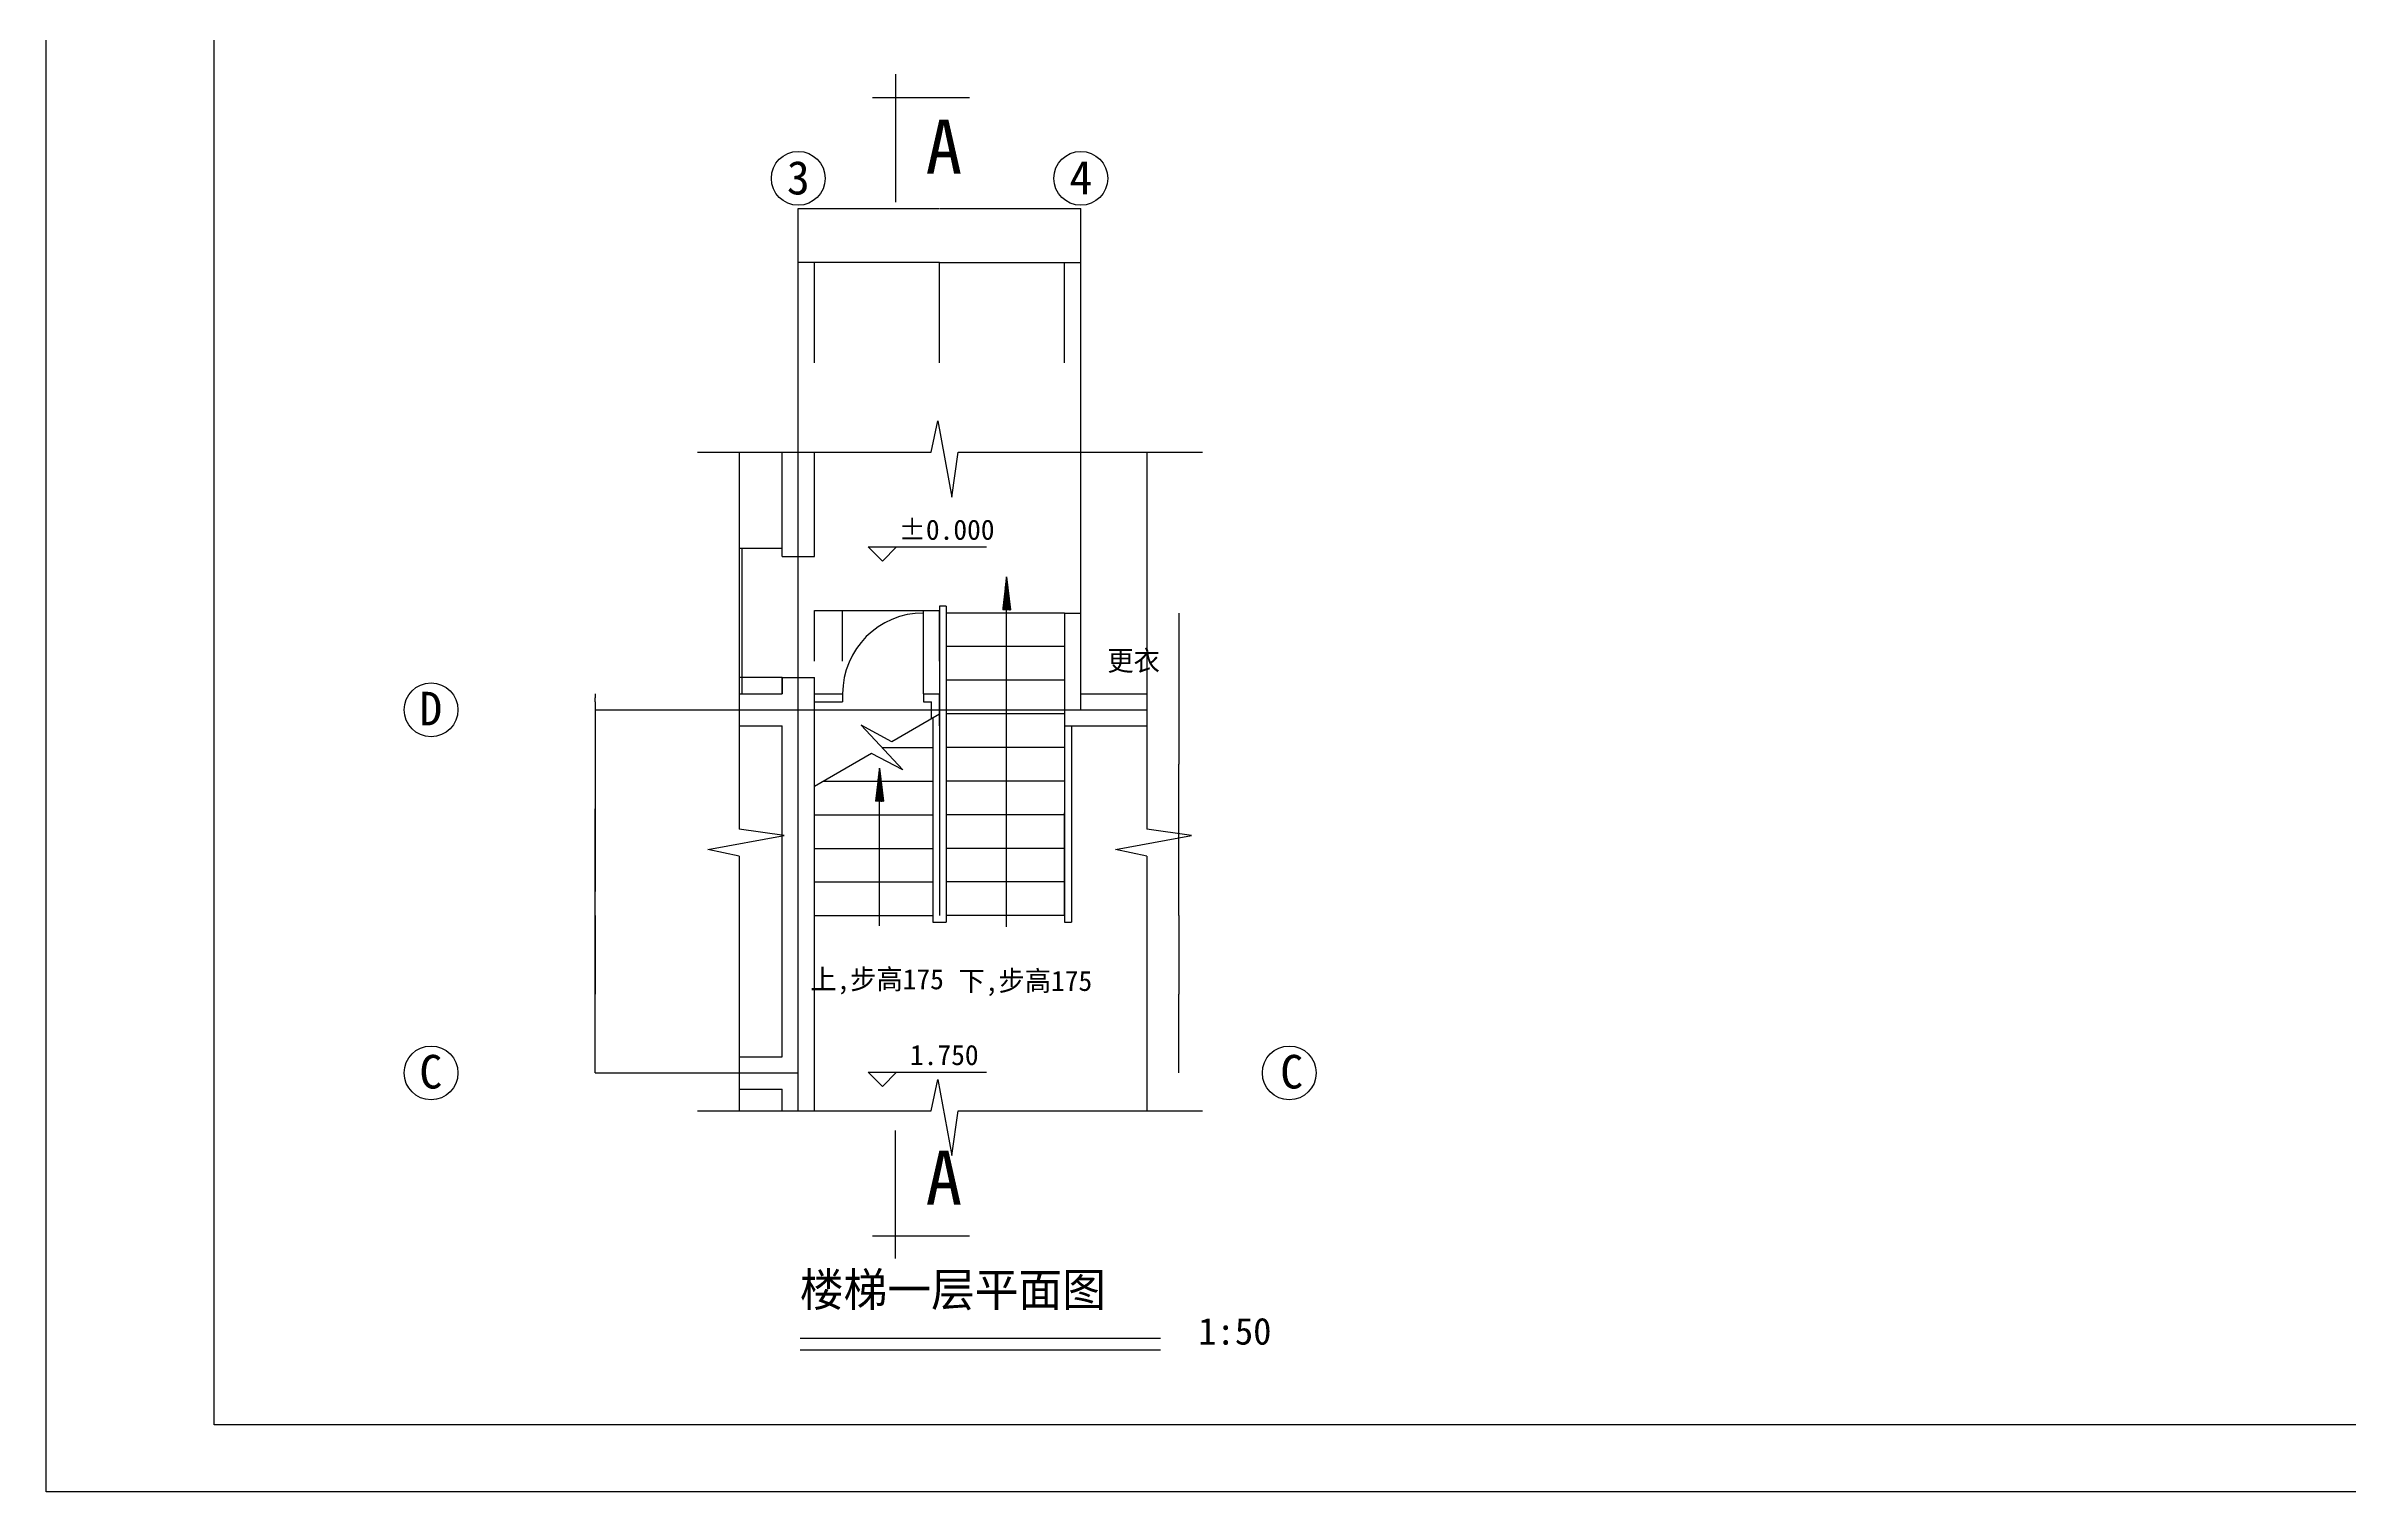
# Model space of a CAD drawing. Header units: metres. Extents: x 286744 to 316444, y -28825 to -7825.
# Drawn here: x 286744 to 303870, y -28825 to -18073 of the extents above; entities that cross this region are included whole.
import ezdxf

# ---------------------------------------------------------------- set-up
doc = ezdxf.new("R2010")
doc.units = ezdxf.units.M
for name, color, linetype in [('AXIS', 1, 'Continuous'), ('F', 4, 'Continuous'), ('HIDE1', 3, 'Continuous'), ('PUB_DIM', 3, 'Continuous'), ('W', 2, 'Continuous'), ('W2', 6, 'Continuous')]:
    doc.layers.add(name, color=color, linetype=linetype)
doc.dimstyles.get("Standard").update_dxf_attribs({"dimtxt": 2.5, "dimasz": 2.5, "dimexe": 1.25, "dimexo": 0.625, "dimtad": 1, "dimcen": 2.5, "dimazin": 3, "dimtfac": 1, "dimtmove": 0, "dimatfit": 3})

# ---------------------------------------------------------------- blocks, each defined once
blk = doc.blocks.new('*D6')
for p, q in [((295165.15, -22289.35), (295165.15, -23414.35)), ((295164.9, -23414.35), (295164.65, -23414.35)), ((295165.15, -24539.35), (295165.15, -23414.35)), ((295165.15, -23414.35), (295165.15, -23414.35)), ((295165.4, -23414.35), (295165.65, -23414.35))]:
    blk.add_line(p, q)
at = {"layer": 'Defpoints'}
for p in [(295165.15, -22289.35), (295165.15, -23414.35), (295165.15, -24539.35)]:
    blk.add_point(p, dxfattribs=at)
at = {"layer": 'F', "insert": (295165.15, -23413.225), "char_height": 1, "attachment_point": 5}
blk.add_mtext('250X9=2250', dxfattribs=at)
blk = doc.blocks.new('*D7')
for p, q in [((290826.45, -23009.35), (290826.45, -24359.35)), ((290826.2, -24359.35), (290825.95, -24359.35)), ((290826.45, -25709.35), (290826.45, -24359.35)), ((290826.45, -24359.35), (290826.45, -24359.35)), ((290826.7, -24359.35), (290826.95, -24359.35))]:
    blk.add_line(p, q)
at = {"layer": 'Defpoints'}
for p in [(290826.45, -23009.35), (290826.45, -24359.35), (290826.45, -25709.35)]:
    blk.add_point(p, dxfattribs=at)
at = {"layer": 'F', "insert": (290826.45, -24358.225), "char_height": 1, "attachment_point": 5}
blk.add_mtext('0', dxfattribs=at)
blk = doc.blocks.new('*D8')
for p, q in [((290826.45, -24539.35), (290826.45, -25124.35)), ((290826.2, -25124.35), (290825.95, -25124.35)), ((290826.45, -25709.35), (290826.45, -25124.35)), ((290826.45, -25124.35), (290826.45, -25124.35)), ((290826.7, -25124.35), (290826.95, -25124.35))]:
    blk.add_line(p, q)
at = {"layer": 'Defpoints'}
for p in [(290826.45, -24539.35), (290826.45, -25124.35), (290826.45, -25709.35)]:
    blk.add_point(p, dxfattribs=at)
at = {"layer": 'F', "insert": (290826.45, -25123.225), "char_height": 1, "attachment_point": 5}
blk.add_mtext('0', dxfattribs=at)
blk = doc.blocks.new('*D9')
for p, q in [((290826.45, -22949.35), (290826.45, -23744.35)), ((290826.2, -23744.35), (290825.95, -23744.35)), ((290826.45, -24539.35), (290826.45, -23744.35)), ((290826.45, -23744.35), (290826.45, -23744.35)), ((290826.7, -23744.35), (290826.95, -23744.35))]:
    blk.add_line(p, q)
at = {"layer": 'Defpoints'}
for p in [(290826.45, -22949.35), (290826.45, -23744.35), (290826.45, -24539.35)]:
    blk.add_point(p, dxfattribs=at)
at = {"layer": 'F', "insert": (290826.45, -23743.225), "char_height": 1, "attachment_point": 5}
blk.add_mtext('1630', dxfattribs=at)
blk = doc.blocks.new('*D10')
for p, q in [((290826.2, -22919.35), (290825.95, -22919.35)), ((290826.45, -22889.35), (290826.45, -22919.35)), ((290826.45, -22949.35), (290826.45, -22919.35)), ((290826.45, -22919.35), (290826.45, -22919.35)), ((290826.7, -22919.35), (290826.95, -22919.35))]:
    blk.add_line(p, q)
at = {"layer": 'Defpoints'}
for p in [(290826.45, -22889.35), (290826.45, -22919.35), (290826.45, -22949.35)]:
    blk.add_point(p, dxfattribs=at)
at = {"layer": 'F', "insert": (290826.45, -22918.225), "char_height": 1, "attachment_point": 5}
blk.add_mtext('0', dxfattribs=at)
blk = doc.blocks.new('*D11')
for p, q in [((295165.15, -24539.35), (295165.15, -25124.35)), ((295164.9, -25124.35), (295164.65, -25124.35)), ((295165.15, -25709.35), (295165.15, -25124.35)), ((295165.15, -25124.35), (295165.15, -25124.35)), ((295165.4, -25124.35), (295165.65, -25124.35))]:
    blk.add_line(p, q)
at = {"layer": 'Defpoints'}
for p in [(295165.15, -24539.35), (295165.15, -25124.35), (295165.15, -25709.35)]:
    blk.add_point(p, dxfattribs=at)
at = {"layer": 'F', "insert": (295165.15, -25123.225), "char_height": 1, "attachment_point": 5}
blk.add_mtext('0', dxfattribs=at)
blk = doc.blocks.new('*D12')
for p, q in [((294315.72, -23009.35), (294315.72, -23774.35)), ((294315.47, -23774.35), (294315.22, -23774.35)), ((294315.72, -24539.35), (294315.72, -23774.35)), ((294315.72, -23774.35), (294315.72, -23774.35)), ((294315.97, -23774.35), (294316.22, -23774.35))]:
    blk.add_line(p, q)
at = {"layer": 'Defpoints'}
for p in [(294315.72, -23009.35), (294315.72, -23774.35), (294315.72, -24539.35)]:
    blk.add_point(p, dxfattribs=at)
at = {"layer": 'F', "insert": (294315.72, -23773.225), "char_height": 1, "attachment_point": 5}
blk.add_mtext('0', dxfattribs=at)
blk = doc.blocks.new('*D13')
for p, q in [((293385.72, -20429.11), (293385.72, -19681.95)), ((293385.97, -19681.95), (293849.22, -19681.95)), ((293852.22, -19681.95), (294315.47, -19681.95)), ((294315.72, -20429.11), (294315.72, -19681.95))]:
    blk.add_line(p, q)
at = {"layer": 'Defpoints'}
for p in [(293385.72, -19681.95), (293385.72, -20429.11), (294315.72, -20429.11)]:
    blk.add_point(p, dxfattribs=at)
at = {"layer": 'F', "insert": (293850.72, -19681.95), "char_height": 1, "attachment_point": 5}
blk.add_mtext('930', dxfattribs=at)
blk = doc.blocks.new('*D14')
for p, q in [((292335.72, -20429.11), (292335.72, -19281.95)), ((292335.97, -19281.95), (293383.72, -19281.95)), ((293387.72, -19281.95), (294435.47, -19281.95)), ((294435.72, -20429.11), (294435.72, -19281.95))]:
    blk.add_line(p, q)
at = {"layer": 'Defpoints'}
for p in [(292335.72, -19281.95), (292335.72, -20429.11), (294435.72, -20429.11)]:
    blk.add_point(p, dxfattribs=at)
at = {"layer": 'F', "insert": (293385.72, -19281.95), "char_height": 1, "attachment_point": 5}
blk.add_mtext('2100', dxfattribs=at)
blk = doc.blocks.new('*D15')
for p, q in [((292394.22, -19681.95), (292335.47, -19681.95)), ((292335.72, -20429.11), (292335.72, -19681.95)), ((292455.97, -19681.95), (292397.22, -19681.95)), ((292455.72, -20429.11), (292455.72, -19681.95))]:
    blk.add_line(p, q)
at = {"layer": 'Defpoints'}
for p in [(292455.72, -19681.95), (292335.72, -20429.11), (292455.72, -20429.11)]:
    blk.add_point(p, dxfattribs=at)
at = {"layer": 'F', "insert": (292395.72, -19681.95), "char_height": 1, "attachment_point": 5}
blk.add_mtext('120', dxfattribs=at)
blk = doc.blocks.new('*D16')
for p, q in [((292919.22, -19681.95), (292455.47, -19681.95)), ((292455.72, -20429.11), (292455.72, -19681.95)), ((293385.97, -19681.95), (292922.22, -19681.95)), ((293385.72, -20429.11), (293385.72, -19681.95))]:
    blk.add_line(p, q)
at = {"layer": 'Defpoints'}
for p in [(293385.72, -19681.95), (292455.72, -20429.11), (293385.72, -20429.11)]:
    blk.add_point(p, dxfattribs=at)
at = {"layer": 'F', "insert": (292920.72, -19681.95), "char_height": 1, "attachment_point": 5}
blk.add_mtext('930', dxfattribs=at)
blk = doc.blocks.new('*D17')
for p, q in [((293265.72, -22648.29), (293265.72, -22269.82)), ((293265.97, -22269.82), (293324.22, -22269.82)), ((293327.22, -22269.82), (293385.47, -22269.82)), ((293385.72, -22648.29), (293385.72, -22269.82))]:
    blk.add_line(p, q)
at = {"layer": 'Defpoints'}
for p in [(293265.72, -22269.82), (293265.72, -22648.29), (293385.72, -22648.29)]:
    blk.add_point(p, dxfattribs=at)
at = {"layer": 'F', "insert": (293325.72, -22269.82), "char_height": 1, "attachment_point": 5}
blk.add_mtext('120', dxfattribs=at)
blk = doc.blocks.new('*D18')
for p, q in [((292665.72, -22648.29), (292665.72, -22269.82)), ((292665.97, -22269.82), (292964.22, -22269.82)), ((292967.22, -22269.82), (293265.47, -22269.82)), ((293265.72, -22648.29), (293265.72, -22269.82))]:
    blk.add_line(p, q)
at = {"layer": 'Defpoints'}
for p in [(292665.72, -22269.82), (292665.72, -22648.29), (293265.72, -22648.29)]:
    blk.add_point(p, dxfattribs=at)
at = {"layer": 'F', "insert": (292965.72, -22269.82), "char_height": 1, "attachment_point": 5}
blk.add_mtext('600', dxfattribs=at)
blk = doc.blocks.new('*D19')
for p, q in [((292455.72, -22648.29), (292455.72, -22269.82)), ((292455.97, -22269.82), (292559.22, -22269.82)), ((292562.22, -22269.82), (292665.47, -22269.82)), ((292665.72, -22648.29), (292665.72, -22269.82))]:
    blk.add_line(p, q)
at = {"layer": 'Defpoints'}
for p in [(292455.72, -22269.82), (292455.72, -22648.29), (292665.72, -22648.29)]:
    blk.add_point(p, dxfattribs=at)
at = {"layer": 'F', "insert": (292560.72, -22269.82), "char_height": 1, "attachment_point": 5}
blk.add_mtext('210', dxfattribs=at)
blk = doc.blocks.new('*D20')
for p, q in [((294315.72, -20429.11), (294315.72, -19681.95)), ((294315.97, -19681.95), (294374.22, -19681.95)), ((294377.22, -19681.95), (294435.47, -19681.95)), ((294435.72, -20429.11), (294435.72, -19681.95))]:
    blk.add_line(p, q)
at = {"layer": 'Defpoints'}
for p in [(294315.72, -19681.95), (294315.72, -20429.11), (294435.72, -20429.11)]:
    blk.add_point(p, dxfattribs=at)
at = {"layer": 'F', "insert": (294375.72, -19681.95), "char_height": 1, "attachment_point": 5}
blk.add_mtext('120', dxfattribs=at)

msp = doc.modelspace()

# ---------------------------------------------------------------- hatches: boundary and pattern name
at = {"layer": 'F'}
h = msp.add_hatch(dxfattribs=at)
h.set_pattern_fill('SOLID')
h.paths.add_polyline_path([(293913.19, -22265.66), (293884.21, -22019.41), (293855.23, -22265.66)])
h = msp.add_hatch(dxfattribs=at)
h.set_pattern_fill('SOLID')
h.paths.add_polyline_path([(292968.58, -23688.91), (292939.6, -23442.67), (292910.62, -23688.91)])

# ---------------------------------------------------------------- linework, layer by layer
for points in [[(286744.3, -28825.05), (286744.3, -7825.05), (316444.3, -7825.05), (316444.3, -28825.05)], [(315944.3, -28325.05), (287994.3, -28325.05), (287994.3, -8325.05), (315944.3, -8325.05)]]:
    msp.add_lwpolyline(points, close=True)
at = {"layer": 'AXIS'}
for p, q in [((292335.72, -25990.94), (292335.72, -20429.11)), ((294435.72, -23009.35), (294435.72, -20429.11)), ((290826.45, -23009.35), (294926.67, -23009.35)), ((292335.72, -23009.35), (294435.72, -23009.35)), ((290826.45, -25709.35), (292335.72, -25709.35))]:
    msp.add_line(p, q, dxfattribs=at)
at = {"layer": 'F'}
for p, q in [((293324.74, -21093.42), (293373.37, -20859.37)), ((293373.37, -20859.37), (293477.26, -21426.63)), ((291586.61, -21093.42), (293324.74, -21093.42)), ((291896.69, -21093.42), (291896.69, -23896.77)), ((293477.26, -21426.63), (293524.17, -21093.42)), ((293524.17, -21093.42), (295341.76, -21093.42)), ((294926.67, -21093.42), (294926.67, -23896.77)), ((292215.72, -21809.35), (291896.69, -21809.35)), ((291915.72, -21809.35), (291915.72, -22889.35)), ((293884.21, -22019.41), (293855.23, -22265.66)), ((293884.21, -24622.01), (293884.21, -22019.41)), ((293884.21, -22019.41), (293913.19, -22265.66)), ((293385.72, -22239.35), (293385.72, -24539.35)), ((293435.72, -22239.35), (293385.72, -22239.35)), ((293435.72, -22239.35), (293435.72, -24589.35)), ((294315.72, -22289.35), (293435.72, -22289.35)), ((293913.19, -22265.66), (293855.23, -22265.66)), ((294315.72, -22539.35), (293435.72, -22539.35)), ((292215.72, -22769.35), (291896.69, -22769.35)), ((294315.72, -22789.35), (293435.72, -22789.35)), ((293385.72, -23041.47), (293030.33, -23247.13)), ((293335.72, -23070.4), (293335.72, -24589.35)), ((294315.72, -23039.35), (293435.72, -23039.35)), ((292803.08, -23122.43), (293113.09, -23456.07)), ((293030.33, -23247.13), (292803.08, -23122.43)), ((292958.18, -23289.35), (293335.72, -23289.35)), ((294315.72, -23289.35), (293435.72, -23289.35)), ((294315.72, -23129.35), (294315.72, -24589.35)), ((294365.72, -23129.35), (294365.72, -24589.35)), ((292879.51, -23334.4), (292455.72, -23579.64)), ((293113.09, -23456.07), (292879.51, -23334.4)), ((292939.6, -23442.67), (292910.62, -23688.91)), ((292939.6, -24614.61), (292939.6, -23442.67)), ((292939.6, -23442.67), (292968.58, -23688.91)), ((292525.33, -23539.35), (293335.72, -23539.35)), ((294315.72, -23539.35), (293435.72, -23539.35)), ((292455.72, -23789.35), (293335.72, -23789.35)), ((292968.58, -23688.91), (292910.62, -23688.91)), ((294315.72, -23789.35), (293435.72, -23789.35)), ((291662.63, -24047.56), (292229.89, -23943.68)), ((292229.89, -23943.68), (291896.69, -23896.77)), ((294692.61, -24047.56), (295259.87, -23943.68)), ((295259.87, -23943.68), (294926.67, -23896.77)), ((291896.69, -24096.19), (291662.63, -24047.56)), ((291896.69, -24096.19), (291896.69, -25990.94)), ((292455.72, -24039.35), (293335.72, -24039.35)), ((294315.72, -24039.35), (293435.72, -24039.35)), ((294926.67, -24096.19), (294692.61, -24047.56)), ((294926.67, -24096.19), (294926.67, -25990.94)), ((292455.72, -24289.35), (293335.72, -24289.35)), ((294315.72, -24289.35), (293435.72, -24289.35)), ((292455.72, -24539.35), (293335.72, -24539.35)), ((293335.72, -24589.35), (293435.72, -24589.35)), ((294315.72, -24539.35), (293435.72, -24539.35)), ((294315.72, -24589.35), (294365.72, -24589.35)), ((293324.74, -25990.94), (293373.37, -25756.89)), ((293373.37, -25756.89), (293477.26, -26324.15)), ((291586.61, -25990.94), (293324.74, -25990.94)), ((293477.26, -26324.15), (293524.17, -25990.94)), ((293524.17, -25990.94), (295341.76, -25990.94)), ((292349.43, -27767.1), (295029.3, -27767.1))]:
    msp.add_line(p, q, dxfattribs=at)
msp.add_lwpolyline([(292348.92, -27682.7), (295029.3, -27682.7)], dxfattribs=at)
at = {"layer": 'HIDE1'}
for p, q in [((293058.15, -18283.33), (293058.15, -19234.05)), ((293058.15, -27088.55), (293058.15, -26137.84))]:
    msp.add_line(p, q, dxfattribs=at)
for points in [[(293607.57, -18458.99), (292887.44, -18458.99)], [(293607.57, -26924.29), (292887.44, -26924.29)]]:
    msp.add_lwpolyline(points, dxfattribs=at)
for centre in [(292335.72, -19056.95), (294435.72, -19056.95), (289605.85, -23009.35), (289605.85, -25709.35), (295985.74, -25709.35)]:
    msp.add_circle(centre, 200, dxfattribs=at)
at = {"layer": 'PUB_DIM'}
for p, q in [((292854.76, -21798.1), (293154.76, -21798.1)), ((292960.74, -21904.07), (292854.76, -21798.1)), ((293066.71, -21798.1), (292960.74, -21904.07)), ((293004.76, -21798.1), (293735.38, -21798.1)), ((292960.74, -25810.08), (292854.76, -25704.11)), ((292854.76, -25704.11), (293154.76, -25704.11)), ((293066.71, -25704.11), (292960.74, -25810.08)), ((293004.76, -25704.11), (293735.38, -25704.11))]:
    msp.add_line(p, q, dxfattribs=at)
at = {"layer": 'W'}
for p, q in [((292215.72, -21869.35), (292215.72, -21093.42)), ((292455.72, -21869.35), (292455.72, -21093.42)), ((292215.72, -21869.35), (292455.72, -21869.35)), ((292215.72, -21869.35), (292455.72, -21869.35)), ((294315.72, -22289.35), (294315.72, -23129.35)), ((294315.72, -22289.35), (294435.72, -22289.35)), ((294435.72, -22889.35), (294435.72, -22289.35)), ((292215.72, -22769.35), (292455.72, -22769.35)), ((292215.72, -22889.35), (292215.72, -22769.35)), ((292215.72, -22769.35), (292215.72, -22889.35)), ((292455.72, -25990.94), (292455.72, -22769.35)), ((291896.69, -22889.35), (292215.72, -22889.35)), ((294435.72, -22889.35), (294926.67, -22889.35)), ((291896.69, -23129.35), (292215.72, -23129.35)), ((292215.72, -25589.35), (292215.72, -23129.35)), ((294315.72, -23129.35), (294926.67, -23129.35)), ((291896.69, -25589.35), (292215.72, -25589.35)), ((291896.69, -25829.35), (292215.72, -25829.35)), ((292215.72, -25990.94), (292215.72, -25829.35))]:
    msp.add_line(p, q, dxfattribs=at)
at = {"layer": 'W2'}
for p, q in [((293265.72, -22889.35), (293265.72, -22289.35)), ((292455.72, -22889.35), (292665.72, -22889.35)), ((292665.72, -22889.35), (292665.72, -22949.35)), ((293265.72, -22889.35), (293265.72, -22949.35)), ((293265.72, -22889.35), (293385.72, -22889.35)), ((293385.72, -23129.35), (293385.72, -22889.35)), ((292455.72, -22949.35), (292665.72, -22949.35)), ((293265.72, -22949.35), (293325.72, -22949.35)), ((293325.72, -23076.19), (293325.72, -22949.35))]:
    msp.add_line(p, q, dxfattribs=at)
msp.add_arc((293265.72, -22889.35), 600, 90, 180, dxfattribs=at)

# ---------------------------------------------------------------- texts
at = {"layer": 'AXIS'}
for s, height, p in [('楼梯一层平面图', 250, (292347.47, -27445.19)), ('1:50', 200, (295309.01, -27729.63))]:
    msp.add_text(s, height=height, dxfattribs=at).set_placement(p)
at = {"layer": 'F'}
for s, p in [('更衣', (294633.25, -22718.31)), ('上,步高175', (292424.79, -25087.28)), ('下,步高175', (293527.35, -25099.5))]:
    msp.add_text(s, height=150, dxfattribs=at).set_placement(p)
at = {"layer": 'HIDE1'}
for s, height, p in [('A', 400, (293281.9, -19021.43)), ('3', 250, (292251.06, -19177.05)), ('4', 250, (294351.06, -19177.05)), ('D', 250, (289519.02, -23125.06)), ('C', 250, (289519.02, -25825.06)), ('C', 250, (295918.4, -25825.06)), ('A', 400, (293281.9, -26688.12))]:
    msp.add_text(s, height=height, dxfattribs=at).set_placement(p)
at = {"layer": 'PUB_DIM'}
for s, p in [('%%p0.000', (293080.48, -21744.69)), ('1.750', (293166.19, -25650.69))]:
    msp.add_text(s, height=150, dxfattribs=at).set_placement(p)

# ---------------------------------------------------------------- dimensions: what is measured, and where the dimension line sits
at = {"layer": 'F'}
for base, p1, p2, picture, middle in [((292335.72, -19281.95), (292335.72, -20429.11), (294435.72, -20429.11), '*D14', (293385.72, -19281.95)), ((292455.72, -19681.95), (292455.72, -20429.11), (292335.72, -20429.11), '*D15', (292395.72, -19681.95)), ((293385.72, -19681.95), (293385.72, -20429.11), (292455.72, -20429.11), '*D16', (292920.72, -19681.95)), ((293385.72, -19681.95), (293385.72, -20429.11), (294315.72, -20429.11), '*D13', (293850.72, -19681.95)), ((294315.72, -19681.95), (294315.72, -20429.11), (294435.72, -20429.11), '*D20', (294375.72, -19681.95)), ((292455.72, -22269.82), (292455.72, -22648.29), (292665.72, -22648.29), '*D19', (292560.72, -22269.82)), ((292665.72, -22269.82), (292665.72, -22648.29), (293265.72, -22648.29), '*D18', (292965.72, -22269.82)), ((293265.72, -22269.82), (293265.72, -22648.29), (293385.72, -22648.29), '*D17', (293325.72, -22269.82)), ((290826.45, -22919.35), (290826.45, -22949.35), (290826.45, -22889.35), '*D10', (290826.45, -22918.225)), ((290826.45, -24359.35), (290826.45, -25709.35), (290826.45, -23009.35), '*D7', (290826.45, -24358.225)), ((294315.72, -23774.35), (294315.72, -24539.35), (294315.72, -23009.35), '*D12', (294315.72, -23773.225)), ((290826.45, -25124.35), (290826.45, -25709.35), (290826.45, -24539.35), '*D8', (290826.45, -25123.225)), ((295165.15, -25124.35), (295165.15, -25709.35), (295165.15, -24539.35), '*D11', (295165.15, -25123.225))]:
    dim = msp.add_linear_dim(base=base, p1=p1, p2=p2, dimstyle='Standard', dxfattribs=at)
    dim.commit()
    dim.dimension.update_dxf_attribs({"geometry": picture, "text_midpoint": middle})
for base, p1, p2, text, picture, middle in [((295165.15, -23414.35), (295165.15, -24539.35), (295165.15, -22289.35), '250X9=2250', '*D6', (295165.15, -23413.225)), ((290826.45, -23744.35), (290826.45, -24539.35), (290826.45, -22949.35), '1630', '*D9', (290826.45, -23743.225))]:
    dim = msp.add_linear_dim(base=base, p1=p1, p2=p2, text=text, dimstyle='Standard', dxfattribs=at)
    dim.commit()
    dim.dimension.update_dxf_attribs({"geometry": picture, "text_midpoint": middle})

doc.saveas('drawing.dxf')
